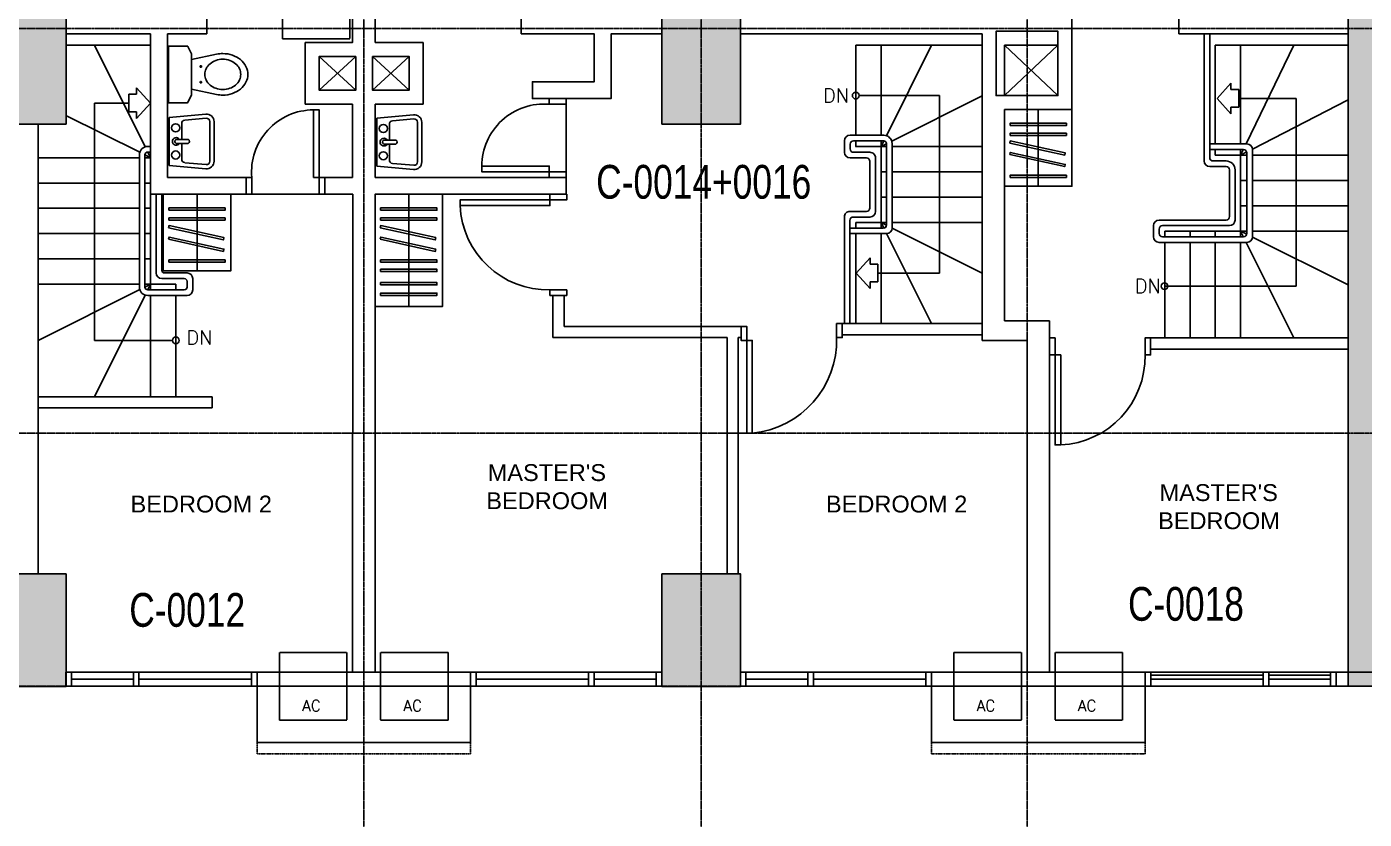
# Model space of a CAD drawing. Header units: inches. Extents: x -189245 to 740841, y -215444 to 469401.
# Drawn here: x 214060 to 225958, y -123913 to -116867 of the extents above; entities that cross this region are included whole.
import ezdxf

# ---------------------------------------------------------------- set-up
doc = ezdxf.new("R2010")
doc.units = ezdxf.units.IN
doc.header["$LTSCALE"] = 10
doc.header["$MEASUREMENT"] = 0
for name, pattern in [('GRID NORMAL$0$GRID BASEMENT$0$GRID GROUND$0$GRID$0$$0$PHANTOM', [2.5, 1.25, -0.25, 0.25, -0.25, 0.25, -0.25]), ('HIDDEN', [0.375, 0.25, -0.125]), ('HIDDEN2', [0.1875, 0.125, -0.0625])]:
    doc.linetypes.add(name, pattern=pattern)
for name, color, linetype in [('A-CMU WALL', 4, 'Continuous'), ('A-DOOR', 1, 'Continuous'), ('A-EQUIPMENT', 2, 'Continuous'), ('A-EQUIPTMENT', 1, 'Continuous'), ('A-FIXTURE', 2, 'Continuous'), ('A-FIXTURES', 2, 'Continuous'), ('A-GRID', 8, 'Continuous'), ('A-HATCH GRAVEL', 8, 'Continuous'), ('A-RAILING', 2, 'Continuous'), ('A-SHEARWALL', 6, 'Continuous'), ('A-STAIR', 1, 'Continuous'), ('A-TEXT', 3, 'Continuous'), ('A-UNIT NUMBER', 2, 'Continuous'), ('A-WINDOW', 2, 'Continuous'), ('CABINET', 1, 'Continuous'), ('COLUMN', 6, 'Continuous'), ('GRID NORMAL-UPPER$0$A-CMU WALL', 4, 'Continuous'), ('GRID NORMAL-UPPER$0$A-WINDOW', 2, 'Continuous'), ('TEXT', 3, 'Continuous'), ('TSG - plaster', 4, 'Continuous'), ('TSG- DIM-WALL SETOUT', 1, 'Continuous'), ('TSG- OPENNING', 1, 'Continuous'), ('TSG- plaster', 4, 'Continuous'), ('TSG- PRE CAST', 4, 'Continuous'), ('TSG-DIM_WINDWS', 1, 'Continuous'), ('TSG-DRYWALL', 2, 'Continuous')]:
    doc.layers.add(name, color=color, linetype=linetype)
doc.styles.add('ARIAL', font='ARIAL.TTF', dxfattribs={"width": 0.75})
doc.styles.add('PRSP_Simplex', font='simplex.shx')

# ---------------------------------------------------------------- blocks, each defined once
blk = doc.blocks.new('grid')
at = {"layer": 'A-GRID', "linetype": 'GRID NORMAL$0$GRID BASEMENT$0$GRID GROUND$0$GRID$0$$0$PHANTOM'}
for p, q in [((-59858.8, -228688.5), (-59858.8, -289256.3)), ((-56858.8, -228688.5), (-56858.8, -289256.3)), ((-53958.8, -228688.5), (-53958.8, -289256.3)), ((-33688.1, -262686.6), (-100703.6, -262686.6)), ((-33688.1, -266286.6), (-100703.6, -266286.6)), ((-33688.1, -268536.6), (-100703.6, -268536.6))]:
    blk.add_line(p, q, dxfattribs=at)
blk = doc.blocks.new('A$C0CD851AE')
at = {"layer": 'A-DOOR', "color": 2}
for points in [[(25, 150), (-25, 150), (-25, 950), (25, 950)], [(-825, 0), (-775, 0), (-775, 150), (-825, 150)], [(25, 150), (75, 150), (75, 0), (25, 0)]]:
    blk.add_lwpolyline(points, close=True, dxfattribs=at)
at = {"layer": 'A-DOOR'}
blk.add_arc((10, 166), 785, 92.5491, 181.1461, dxfattribs=at)
blk = doc.blocks.new('A$C7D1D0043')
at = {"layer": 'COLUMN', "linetype": 'Continuous'}
for points in [[(-20050, -28213), (-19350, -28213), (-19350, -27213), (-20050, -27213)], [(-14050, -28213), (-13350, -28213), (-13350, -27213), (-14050, -27213)], [(-20050, -33213), (-19350, -33213), (-19350, -32213), (-20050, -32213)], [(-14050, -33213), (-13350, -33213), (-13350, -32213), (-14050, -32213)]]:
    blk.add_hatch(color=253, dxfattribs=at).paths.add_polyline_path(points)
for points in [[(-20050, -28213), (-19350, -28213), (-19350, -27213), (-20050, -27213)], [(-14050, -28213), (-13350, -28213), (-13350, -27213), (-14050, -27213)], [(-20050, -33213), (-19350, -33213), (-19350, -32213), (-20050, -32213)], [(-14050, -33213), (-13350, -33213), (-13350, -32213), (-14050, -32213)]]:
    blk.add_lwpolyline(points, close=True, dxfattribs=at)
blk = doc.blocks.new('door600')
at = {"color": 2}
for points in [[(50, 150), (100, 150), (100, 750), (50, 750)], [(50, 150), (0, 150), (0, 0), (50, 0)], [(700, 150), (650, 150), (650, 0), (700, 0)]]:
    blk.add_lwpolyline(points, close=True, dxfattribs=at)
at = {"color": 1}
blk.add_arc((100, 198), 552, 355.0209, 90, dxfattribs=at)
blk = doc.blocks.new('EFLSHR-P')
at = {"layer": 'A-FIXTURES'}
for points in [[(186, -248), (216, -184, 0.142156), (218, -178), (218, 178, 0.142156), (216, 184), (186, 248, 0.256929), (177, 252), (13, 252), (13, -253), (177, -253)], [(218, -133), (441, -179, 0.05118), (495, -185, 0.083091), (582, -170, 0.090724), (653, -131, 0.104124), (702, -69, 0.11609), (718, 0, 0.11609), (702, 69, 0.104124), (653, 131, 0.090724), (582, 170, 0.083091), (495, 185, 0.05118), (441, 179), (218, 133)]]:
    blk.add_lwpolyline(points, format="xyb", dxfattribs=at)
blk.add_lwpolyline([(495, 135, 0.084254), (433, 124, 0.091411), (382, 95, 0.103766), (347, 50, 0.114587), (335, 0, 0.114587), (347, -50, 0.103766), (382, -95, 0.091411), (433, -124, 0.084254), (495, -135, 0.084254), (558, -124, 0.091411), (609, -95, 0.103766), (644, -50, 0.114587), (655, 0, 0.114587), (644, 50, 0.103766), (609, 95, 0.091411), (558, 124, 0.084254)], format="xyb", close=True, dxfattribs=at)
for centre in [(300, 70), (300, -70)]:
    blk.add_circle(centre, 6.77, dxfattribs=at)
blk.add_arc((177, -243), 10, 270, 327.6371, dxfattribs=at)
blk = doc.blocks.new('LAV')
for p, q in [((-214, 0), (-243, -326)), ((214, 0), (-214, 0)), ((214, 0), (243, -326)), ((-18, -112), (-159, -112)), ((-18, -63), (-18, -170)), ((18, -63), (18, -170)), ((159, -112), (18, -112)), ((-189, -139), (-206, -329)), ((189, -139), (206, -329)), ((-176, -362), (176, -362)), ((-176, -400), (176, -400))]:
    blk.add_line(p, q)
for centre in [(-121, -58), (121, -58)]:
    blk.add_circle(centre, 36)
for centre, radius, start, end in [((-159, -142), 30, 90, 174.9088), ((0, -63), 34.1, 301.2757, 238.7243), ((0, -71), 19.7, 25.7914, 154.2086), ((159, -142), 30, 5.0912, 90), ((0, -161), 19.7, 205.7914, 334.2086), ((-176, -332), 68, 174.9088, 270), ((-176, -332), 30, 174.9088, 270), ((176, -332), 68, 270, 5.0912), ((176, -332), 30, 270, 5.0912)]:
    blk.add_arc(centre, radius, start, end)

msp = doc.modelspace()

# ---------------------------------------------------------------- hatches: boundary and pattern name
at = {"layer": 'A-SHEARWALL'}
msp.add_hatch(color=254, dxfattribs=at).paths.add_polyline_path([(226314.01964, -122730.05496), (225814.01964, -122730.05496), (225814.01964, -116730.05496), (226314.01964, -116730.05496)])
at = {"layer": 'TSG- DIM-WALL SETOUT'}
h = msp.add_hatch(color=253, dxfattribs=at)
h.paths.add_polyline_path([(186285.29041, -132626.32537), (187185.29041, -132626.32537), (187185.29041, -133326.32537), (186285.29041, -133326.32537)])
h.paths.add_polyline_path([(197335.29041, -109930.85693), (198135.29041, -109930.85693), (198135.29041, -109230.85693), (197335.29041, -109230.85693)])
h.paths.add_polyline_path([(201710.2904, -122730.85693), (202410.2904, -122730.85693), (202410.2904, -121730.85693), (201710.2904, -121730.85693)])
h.paths.add_polyline_path([(207710.29041, -122730.85693), (208410.29041, -122730.85693), (208410.29041, -121730.85693), (207710.29041, -121730.85693)])
h.paths.add_polyline_path([(213710.29041, -122730.85693), (214410.29041, -122730.85693), (214410.29041, -121730.85693), (213710.29041, -121730.85693)])
h.paths.add_polyline_path([(219710.29041, -122730.85693), (220410.29041, -122730.85693), (220410.29041, -121730.85693), (219710.29041, -121730.85693)])
h.paths.add_polyline_path([(201710.2904, -117730.85693), (202410.2904, -117730.85693), (202410.2904, -116730.85693), (201710.2904, -116730.85693)])
h.paths.add_polyline_path([(204710.29041, -110230.85693), (205410.29041, -110230.85693), (205410.29041, -109230.85693), (204710.29041, -109230.85693)])
h.paths.add_polyline_path([(210710.29041, -110230.85693), (211410.29041, -110230.85693), (211410.29041, -109230.85693), (210710.29041, -109230.85693)])
h.paths.add_polyline_path([(197335.29041, -122730.85693), (198135.29041, -122730.85693), (198135.29041, -122030.85693), (197335.29041, -122030.85693)])
h.paths.add_polyline_path([(186285.29041, -115430.85693), (186285.29041, -116530.85693), (186985.29041, -116530.85693), (186985.29041, -115430.85693)])
h.paths.add_polyline_path([(197335.29041, -129330.85693), (198135.29041, -129330.85693), (198135.29041, -128630.85693), (197335.29041, -128630.85693)])
h.paths.add_polyline_path([(197335.29041, -103330.85693), (198135.29041, -103330.85693), (198135.29041, -102630.85693), (197335.29041, -102630.85693)])
h.paths.add_polyline_path([(192960.29041, -102580.85693), (194060.29, -102580.85683), (194060.29028, -103380.85683), (192960.29041, -103380.85693)])
h.paths.add_polyline_path([(213710.29041, -117730.85693), (214410.29041, -117730.85693), (214410.29041, -116730.85693), (213710.29041, -116730.85693)])
h.paths.add_polyline_path([(216710.64854, -110230.85693), (217410.64854, -110230.85693), (217410.64854, -109230.85693), (216710.64854, -109230.85693)])
h.paths.add_polyline_path([(219710.29041, -117730.85693), (220410.29041, -117730.85693), (220410.29041, -116730.85693), (219710.29041, -116730.85693)])
h.paths.add_polyline_path([(207710.29041, -117730.85693), (208410.29041, -117730.85693), (208410.29041, -116730.85693), (207710.29041, -116730.85693)])
h.paths.add_polyline_path([(186285.29041, -95230.85693), (187085.29041, -95230.85693), (187085.29041, -94530.85693), (186285.29041, -94530.85693)])
h.paths.add_polyline_path([(186285.29041, -99330.85985), (187185.29041, -99330.85985), (187185.29041, -98630.85985), (186285.29041, -98630.85985)])
h.paths.add_polyline_path([(186285.29041, -107330.85693), (187285.29041, -107330.85693), (187285.29041, -106630.85693), (186285.29041, -106630.85693)])
h.paths.add_polyline_path([(186285.29041, -124630.85693), (187285.29041, -124630.85693), (187285.29041, -125330.85693), (186285.29041, -125330.85693)])
h.paths.add_polyline_path([(192960.29041, -128580.85704), (194060.29, -128580.85693), (194060.29028, -129380.85693), (192960.29041, -129380.85704)])
h.paths.add_polyline_path([(186285.29041, -136730.85693), (187085.29041, -136730.85693), (187085.29041, -137430.85693), (186285.29041, -137430.85693)])
edge = h.paths.add_edge_path()
edge.add_line((233760.29041, -115230.85693), (233760.29041, -113730.85693))
edge = h.paths.add_edge_path()
edge.add_line((233760.29041, -121230.85693), (233760.29041, -122730.85693))
h.paths.add_polyline_path([(233160.29041, -115230.85693), (233760.29041, -115230.85693), (233760.29041, -113730.85693), (233160.29041, -113730.85693)])
h.paths.add_polyline_path([(233160.29041, -116730.85693), (233760.29041, -116730.85693), (233760.29041, -118230.85693), (233160.29041, -118230.85693)])
h.paths.add_polyline_path([(233160.29041, -109230.85693), (233760.29041, -109230.85693), (233760.29041, -110730.85693), (233160.29041, -110730.85693)])
edge = h.paths.add_edge_path()
edge.add_line((233160.29041, -121230.85693), (233160.29041, -122730.85693))
h.paths.add_polyline_path([(233160.29041, -121230.85693), (233760.29041, -121230.85693), (233760.29041, -122730.85693), (233160.29041, -122730.85693)])

# ---------------------------------------------------------------- linework, layer by layer
at = {"layer": 'A-CMU WALL'}
for p, q in [((222758.00676, -119480.85693), (223158.00676, -119480.85693)), ((223158.00676, -122530.85693), (223158.00676, -119480.85693)), ((223158.00676, -119783.84181), (223158.00676, -119783.84181)), ((223158.00676, -122530.85693), (223158.00676, -119783.84181)), ((216058.10625, -122730.85691), (217158.10625, -122730.85691)), ((216058.10625, -122730.85691), (217158.10625, -122730.85691)), ((218058.10625, -122730.85691), (216958.10625, -122730.85691)), ((218058.10625, -122730.85691), (216958.10625, -122730.85691)), ((222058.10625, -122730.85691), (223158.10625, -122730.85691)), ((222108.10625, -122730.85689), (224008.10625, -122730.85689)), ((224058.10625, -122730.85691), (222958.10625, -122730.85691)), ((224058.10625, -122730.85691), (222958.10625, -122730.85691)), ((226158.10625, -122730.85691), (225708.10625, -122730.85691))]:
    msp.add_line(p, q, dxfattribs=at)
at = {"layer": 'A-DOOR'}
for p, q in [((218858.10625, -117555.85693), (218858.10625, -118155.85693)), ((216061.36426, -118355.85694), (216661.36426, -118355.85694))]:
    msp.add_line(p, q, dxfattribs=at)
at = {"layer": 'A-DOOR', "color": 2}
for points in [[(218708.10625, -117505.85693), (218708.10625, -117555.85693), (218858.10625, -117555.85693), (218858.10625, -117505.85693)], [(218708.10625, -118155.85693), (218708.10625, -118105.85693), (218108.10625, -118105.85693), (218108.10625, -118155.85693)], [(218708.10625, -118155.85693), (218708.10625, -118205.85693), (218858.10625, -118205.85693), (218858.10625, -118155.85693)], [(218714.15194, -118405.85693), (218714.15194, -118355.85693), (218864.15194, -118355.85693), (218864.15194, -118405.85693)], [(218714.15194, -118405.85693), (218714.15194, -118455.85693), (217914.15194, -118455.85693), (217914.15194, -118405.85693)], [(218864.15194, -119255.85693), (218864.15194, -119205.85693), (218714.15194, -119205.85693), (218714.15194, -119255.85693)], [(220464.15194, -119655.85693), (220414.15194, -119655.85693), (220414.15194, -119530.85693), (220464.15194, -119530.85693)], [(221314.15194, -119505.85693), (221264.15194, -119505.85693), (221264.15194, -119630.85693), (221314.15194, -119630.85693)], [(220464.15194, -119655.85693), (220514.15194, -119655.85693), (220514.15194, -120480.85693), (220464.15194, -120480.85693)]]:
    msp.add_lwpolyline(points, close=True, dxfattribs=at)
at = {"layer": 'A-DOOR'}
for centre, radius, start, end in [((218660.18958, -118105.85693), 552.08333, 85.020894162, 180), ((218698.44919, -118420.93987), 785.07412, 182.549135731, 271.146084799), ((220433.18158, -119653.53014), 831.27963, 275.589728622, 1.562940229)]:
    msp.add_arc(centre, radius, start, end, dxfattribs=at)
at = {"layer": 'A-EQUIPMENT', "ltscale": 100}
for points in [[(218008.10625, -122730.85691), (218008.10625, -123230.85691), (216108.10625, -123230.85691), (216108.10625, -122730.85691)], [(224008.10625, -122730.85691), (224008.10625, -123230.85691), (222108.10625, -123230.85691), (222108.10625, -122730.85691)]]:
    msp.add_lwpolyline(points, dxfattribs=at)
at = {"layer": 'A-EQUIPTMENT', "color": 1, "linetype": 'HIDDEN2'}
for points in [[(216908.10625, -123030.85691), (216308.10625, -123030.85691), (216308.10625, -122430.85691), (216908.10625, -122430.85691)], [(217208.10625, -123030.85691), (217808.10625, -123030.85691), (217808.10625, -122430.85691), (217208.10625, -122430.85691)], [(222908.10625, -123030.85691), (222308.10625, -123030.85691), (222308.10625, -122430.85691), (222908.10625, -122430.85691)], [(223208.10625, -123030.85691), (223808.10625, -123030.85691), (223808.10625, -122430.85691), (223208.10625, -122430.85691)]]:
    msp.add_lwpolyline(points, close=True, dxfattribs=at)
at = {"layer": 'A-EQUIPTMENT', "linetype": 'HIDDEN'}
for points in [[(218008.10625, -123230.85691), (218008.10625, -123330.85691), (216108.10625, -123330.85691), (216108.10625, -123230.85691)], [(224008.10625, -123230.85691), (224008.10625, -123330.85691), (222108.10625, -123330.85691), (222108.10625, -123230.85691)]]:
    msp.add_lwpolyline(points, dxfattribs=at)
at = {"layer": 'A-FIXTURE', "linetype": 'HIDDEN2'}
msp.add_lwpolyline([(216934.9944, -116374.93244), (216934.9944, -116974.93244), (216334.9944, -116974.93244), (216334.9944, -116374.93244)], close=True, dxfattribs=at)
at = {"layer": 'A-HATCH GRAVEL', "color": 1}
for p, q in [((221314.15194, -119505.85693), (221314.15194, -119630.85693)), ((224208.00676, -119633.84181), (225814.01964, -119633.84181))]:
    msp.add_line(p, q, dxfattribs=at)
at = {"layer": 'A-RAILING'}
for p, q in [((224532.9996, -116930.85693), (224532.9996, -118059.95385)), ((224582.9996, -116930.85693), (224582.9996, -118029.95385)), ((224582.9996, -117908.85693), (224914.01964, -117908.85693)), ((224582.9996, -117958.85693), (224884.01964, -117958.85693)), ((224914.01964, -118703.84181), (224914.01964, -117988.85693)), ((224964.01964, -118733.84181), (224964.01964, -117958.85693)), ((224162.9996, -118733.84181), (224884.01964, -118733.84181))]:
    msp.add_line(p, q, dxfattribs=at)
at = {"layer": 'A-RAILING', "color": 2}
for p, q in [((221334.21829, -117880.85693), (221334.21829, -117983.081)), ((221683.10625, -117830.85693), (221384.21829, -117830.85693)), ((221384.21829, -117910.88196), (221384.21829, -117953.05597)), ((221414.23167, -117880.88196), (221684.6863, -117880.90691)), ((221708.10625, -118625.85693), (221708.10625, -117905.85693)), ((221758.10625, -118655.85693), (221758.10625, -117905.85693)), ((215061.36426, -118005.85694), (215061.36426, -119180.85694)), ((215111.36426, -118005.85694), (215111.36426, -119180.85694)), ((215136.36426, -117930.85694), (215161.36426, -117930.85694)), ((215136.36426, -117980.85694), (215161.36426, -117980.85694)), ((221414.23167, -117983.05597), (221560.30802, -117982.99082)), ((221610.33033, -118508.081), (221610.33033, -118032.99081)), ((224729.11164, -118109.95385), (224582.9996, -118109.95385)), ((224729.11164, -118059.95385), (224612.9996, -118059.95385)), ((224759.11164, -118554.95385), (224759.11164, -118139.95385)), ((224809.11164, -118554.95385), (224809.11164, -118139.95385)), ((224809.11164, -118584.95385), (224809.11164, -118169.95385)), ((215211.36426, -118355.85694), (215211.36426, -119055.85694)), ((215261.36426, -118355.85694), (215261.36426, -119030.85694)), ((221383.10625, -119505.85693), (221383.10625, -118588.081)), ((221560.33033, -118558.081), (221413.10625, -118558.081)), ((224082.9996, -118626.76089), (224082.9996, -118733.84181)), ((224132.99936, -118584.95385), (224729.11164, -118584.95385)), ((221678.10625, -118655.85693), (221383.10625, -118655.85693)), ((221708.10625, -118705.85693), (221383.10625, -118705.85693)), ((224132.9996, -118664.95385), (224132.9996, -118703.84181)), ((224759.11164, -118634.95385), (224162.99935, -118634.95385)), ((224132.9996, -118783.84181, 0), (224914.01964, -118783.84181)), ((215286.36426, -119055.85694), (215486.36426, -119055.85694)), ((215136.36426, -119205.85694), (215461.36426, -119205.85694)), ((215261.36426, -119105.85694), (215461.36426, -119105.85694)), ((215486.36426, -119180.85694), (215486.36426, -119130.85694)), ((215536.36426, -119205.85694), (215536.36426, -119105.85694)), ((215136.36426, -119255.85694), (215486.36426, -119255.85694))]:
    msp.add_line(p, q, dxfattribs=at)
msp.add_lwpolyline([(221333.10625, -119505.85693), (221333.10625, -118558.081, -0.4142135624), (221383.10625, -118508.081), (221530.33033, -118508.081, 0.4142135624), (221560.33033, -118478.081), (221560.33033, -118063.081, 0.4142135624), (221530.33033, -118033.081), (221384.21829, -118033.081)], format="xyb", dxfattribs=at)
for centre, radius, start, end in [((221384.21829, -117880.85693), 50, 90, 180), ((221414.21829, -117910.88196, 0), 30, 89.974444442, 180), ((221683.10625, -117905.85693), 75, 0, 90), ((221683.10625, -117905.85693), 25, 0, 86.376374189), ((215136.36426, -118005.85694), 75, 90, 180), ((215136.36426, -118005.85694), 25, 90, 180), ((221384.21829, -117983.081), 50, 180, 270), ((221414.21829, -117953.05597, 0), 30, 180, 270.025555558), ((221560.33033, -118032.99081), 50, 0, 90.025555558), ((224729.11164, -118139.95385), 80, 0, 90), ((224729.11164, -118139.95385), 30, 0, 90), ((221413.10625, -118588.081, 0), 30, 90, 180), ((221560.33033, -118508.081), 50, 270, 0), ((221678.10625, -118625.85693, 0), 30, 270, 0), ((224132.9996, -118634.95385, 0), 50, 90, 180), ((224729.11164, -118554.95385), 30, 270, 0), ((224759.11164, -118584.95385), 50, 270, 0), ((221683.10625, -118630.85693), 25, 270, 0), ((221708.10625, -118655.85693, 0), 50, 270, 0), ((224132.9996, -118733.84181, 0), 50, 180, 270), ((224162.9996, -118664.95385), 30, 90, 180), ((224162.9996, -118703.84181), 30, 180, 270), ((215261.36426, -119055.85694), 50, 180, 270), ((215286.36426, -119030.85694), 25, 180, 270), ((215486.36426, -119105.85694), 50, 0, 90), ((215136.36426, -119180.85694), 75, 180, 270), ((215136.36426, -119180.85694), 25, 180, 270), ((215461.36426, -119130.85694), 25, 0, 90), ((215461.36426, -119180.85694), 25, 270, 0), ((215486.36426, -119205.85694), 50, 270, 0)]:
    msp.add_arc(centre, radius, start, end, dxfattribs=at)
at = {"layer": 'A-RAILING'}
for centre, radius, start, end in [((224914.01964, -117958.85693), 50, 0, 90), ((224612.9996, -118029.95385, 0), 30, 180, 270), ((224884.01964, -117988.85693, 0), 30, 0, 90), ((224582.9996, -118059.95385, 0), 50, 180, 270), ((224884.01964, -118703.84181, 0), 30, 270, 0), ((224914.01964, -118733.84181), 50, 270, 0)]:
    msp.add_arc(centre, radius, start, end, dxfattribs=at)
at = {"layer": 'A-SHEARWALL'}
msp.add_lwpolyline([(226314.01964, -122730.05496), (225814.01964, -122730.05496), (225814.01964, -116730.05496), (226314.01964, -116730.05496)], close=True, dxfattribs=at)
at = {"layer": 'A-STAIR'}
for p, q in [((215161.36426, -117030.85693), (214410.29041, -117030.85693)), ((215113.20492, -117934.5222), (214661.44751, -117030.85693)), ((221434.21829, -117030.85693), (222558.10625, -117030.85693)), ((221434.21829, -117030.85693), (221434.21829, -117830.85693)), ((221659.21829, -117030.85693), (221659.21829, -117830.85693)), ((221659.21829, -117030.85693), (222558.10625, -117030.85693)), ((221659.21829, -117830.85693), (221659.21829, -117030.85693)), ((221707.59865, -117834.96883), (222108.66227, -117030.85693)), ((224632.9996, -117908.85693), (224632.9996, -117030.85693)), ((224632.9996, -117030.85693), (225807.9996, -117030.85693)), ((224857.9996, -117908.85693), (224857.9996, -117030.85693)), ((224857.9996, -117908.85693), (224857.9996, -117030.85693)), ((224906.56152, -117908.85693), (225332.9996, -117030.85693)), ((214661.72655, -119654.93398), (214661.72655, -117546.4614)), ((214661.72655, -117546.4614), (214961.2942, -117546.4614)), ((222179.07118, -117478.95132), (221464.21787, -117478.70953)), ((221754.82856, -117883.92727), (222558.10625, -117480.30091)), ((222179.07118, -119056.41295), (222179.07118, -117478.95132)), ((225352.5894, -117503.42103), (224841.38321, -117503.42103)), ((224964.01964, -117954.27023), (225807.9996, -117519.84937)), ((225352.5894, -119172.64108), (225352.5894, -117503.42103)), ((215065.03401, -117982.68378), (214408.03577, -117654.12996)), ((221434.21829, -117880.89088), (221434.21829, -117931.96897)), ((221659.21829, -117931.96897), (221684.6863, -117880.90691)), ((221659.21829, -117880.99124), (221659.21829, -118655.85693)), ((221659.21829, -117931.96897), (221659.21829, -117880.99124)), ((221659.21829, -117931.96897), (221708.10625, -117907.40402)), ((214161.53077, -118030.85693), (215061.36426, -118030.85693)), ((215061.36426, -118030.85693), (214161.53077, -118030.85693)), ((215161.36426, -118030.85693), (215111.36426, -118005.85277)), ((215111.36426, -118030.85693), (215161.36426, -118030.85693)), ((215161.36426, -118030.85693), (215136.36843, -117980.85694)), ((215161.36426, -119205.85694), (215161.36426, -117980.85694)), ((221433.10625, -117931.96897), (221708.10625, -117931.96897)), ((221708.10625, -117931.96897), (221659.21829, -117931.96897)), ((222558.10625, -117931.96897), (221758.10625, -117931.96897)), ((221758.10625, -117931.96897), (222558.10625, -117931.96897)), ((224632.9996, -118008.84181), (224632.9996, -117958.85693)), ((224857.9996, -118008.84181), (224632.9996, -118008.84181)), ((224857.9996, -118008.84181), (224857.9996, -117958.85693)), ((224857.9996, -118683.84181), (224857.9996, -117958.85693)), ((224857.9996, -118008.84181), (224880.85832, -117961.77765)), ((224857.9996, -118008.84181), (224914.01964, -117980.00668)), ((224914.01964, -118008.84181), (224857.9996, -118008.84181)), ((224914.01964, -118008.84181), (224857.9996, -118008.84181)), ((225807.9996, -118008.84181), (224964.01964, -118008.84181)), ((225807.9996, -118008.84181), (224964.01964, -118008.84181)), ((215061.36426, -118255.85693), (214161.52064, -118255.85693)), ((215161.36426, -118255.85693), (215111.36426, -118255.85693)), ((221659.21829, -118156.96897), (221708.10625, -118156.96897)), ((221758.10625, -118156.96897), (222564.01965, -118156.96897)), ((224914.01964, -118233.84181), (224857.9996, -118233.84181)), ((225807.9996, -118233.84181), (224964.01964, -118233.84181)), ((215161.36426, -118355.85694), (215161.36426, -119205.85694)), ((221659.21829, -118381.96897), (221708.10625, -118381.96897)), ((221758.10625, -118381.96897), (222564.01965, -118381.96897)), ((215061.36426, -118480.85693), (214161.51051, -118480.85693)), ((215161.36426, -118480.85693), (215111.36426, -118480.85693)), ((224914.01964, -118458.84181), (224857.9996, -118458.84181)), ((225807.9996, -118458.84181), (224964.01964, -118458.84181)), ((221434.21829, -118606.96897), (221434.21829, -118655.85693)), ((221708.10625, -118606.96897), (221434.21829, -118606.96897)), ((221659.21829, -118606.96897), (221708.10625, -118606.96897)), ((221659.21829, -118606.96897), (221683.66227, -118655.85693)), ((221659.21829, -118655.85693), (221659.21829, -118606.96897)), ((221659.21829, -118606.96897), (221708.10013, -118631.40989)), ((222564.01965, -118606.96897), (221758.10625, -118606.96897)), ((221758.10625, -118606.96897), (222558.10625, -118606.96897)), ((215061.36426, -118705.85693), (214161.50039, -118705.85693)), ((215161.36426, -118705.85693), (215111.36426, -118705.85693)), ((221434.21829, -118705.85693), (221434.21829, -119505.85693)), ((221659.21829, -118705.85693), (221659.21829, -119505.85693)), ((221659.21829, -119505.85693), (221659.21829, -118705.85693)), ((221708.66227, -118705.85693), (222108.66227, -119505.85693)), ((221758.10625, -118656.41295), (222558.10625, -119056.41295)), ((224914.01964, -118683.84181), (224182.9996, -118683.84181)), ((224182.9996, -118683.84181), (224182.9996, -118733.84181)), ((224407.9996, -118683.84181), (224407.9996, -118733.84181)), ((224632.9996, -118683.84181), (224632.9996, -118733.84181)), ((224857.9996, -118683.84181), (224914.01964, -118683.84181)), ((224857.9996, -118733.84181), (224857.9996, -118683.84181)), ((224857.9996, -118683.84181), (224881.43425, -118730.71111)), ((224857.9996, -118683.84181), (224907.47212, -118708.57807)), ((224963.93159, -118736.80781), (225807.9996, -119158.84181)), ((224964.01964, -118683.84181), (225807.9996, -118683.84181)), ((225807.9996, -118683.84181), (224964.01964, -118683.84181)), ((224182.9996, -118783.84181), (224182.9996, -119633.84181)), ((224407.9996, -118783.84181), (224407.9996, -119633.84181)), ((224632.9996, -118783.84181), (224632.9996, -119633.84181)), ((224857.9996, -119633.84181), (224857.9996, -118783.84181)), ((224907.9996, -118783.84181), (225332.9996, -119633.84181)), ((215061.36426, -118930.85693), (214161.49026, -118930.85693)), ((215161.36426, -118930.85693), (215111.36426, -118930.85693)), ((221630.83403, -119056.41295), (222179.07118, -119056.41295)), ((215061.36426, -119155.85693), (214161.43514, -119155.85693)), ((215065.03272, -119204.02612), (214161.43514, -119655.85693)), ((215061.36426, -119155.85693), (214161.48014, -119155.85693)), ((215061.36426, -119155.85693), (214161.48014, -119155.85693)), ((215386.36426, -119155.85693), (215111.36426, -119155.85693)), ((215161.36426, -119155.85693), (215111.36426, -119155.85693)), ((215161.36426, -119155.85693), (215111.36426, -119155.85693)), ((215161.36426, -119155.85693), (215111.36426, -119180.8587)), ((215161.36426, -119155.85693), (215136.36603, -119205.85694)), ((215161.36426, -119205.85694), (215161.36426, -119155.85693)), ((215386.36426, -119205.85694), (215386.36426, -119155.85693)), ((224181.65396, -119172.64108), (225352.5894, -119172.64108)), ((215113.20095, -119252.19039), (214661.3997, -120155.85693)), ((215161.36426, -120155.85693), (215161.36426, -119255.85694)), ((215161.36426, -119255.85694), (215161.36426, -120155.85693)), ((215161.36426, -120155.85693), (215161.36426, -119255.85694)), ((215386.36426, -120155.85693), (215386.36426, -119255.85694)), ((215356.36426, -119654.93398), (214661.72655, -119654.93398)), ((214161.43514, -120155.85693), (215386.36426, -120155.85693))]:
    msp.add_line(p, q, dxfattribs=at)
at = {"layer": 'A-STAIR', "color": 2}
for p, q in [((215037.05953, -117408.26653), (215161.36426, -117544.76653)), ((215037.05953, -117466.76653), (215037.05953, -117408.26653)), ((224772.56308, -117366.92103), (224648.25835, -117503.42103)), ((224772.56308, -117425.42103), (224772.56308, -117366.92103)), ((224841.38321, -117425.42103), (224772.56308, -117425.42103)), ((224841.38321, -117581.42103), (224841.38321, -117425.42103)), ((214968.2394, -117622.76653), (214968.2394, -117466.76653)), ((214968.2394, -117466.76653), (215037.05953, -117466.76653)), ((215161.36426, -117544.76653), (215037.05953, -117681.26653)), ((224648.25835, -117503.42103), (224772.56308, -117639.92103)), ((215037.05953, -117622.76653), (214968.2394, -117622.76653)), ((215037.05953, -117681.26653), (215037.05953, -117622.76653)), ((224772.56308, -117639.92103), (224772.56308, -117581.42103)), ((224772.56308, -117581.42103), (224841.38321, -117581.42103)), ((221562.01391, -118919.91295), (221437.70917, -119056.41295)), ((221562.01391, -118978.41295), (221562.01391, -118919.91295)), ((221630.83403, -118978.41295), (221562.01391, -118978.41295)), ((221630.83403, -119134.41295), (221630.83403, -118978.41295)), ((221437.70917, -119056.41295), (221562.01391, -119192.91295)), ((221562.01391, -119192.91295), (221562.01391, -119134.41295)), ((221562.01391, -119134.41295), (221630.83403, -119134.41295))]:
    msp.add_line(p, q, dxfattribs=at)
for centre in [(221434.21829, -117478.55183), (224181.65396, -119172.64108), (215386.36426, -119654.93398)]:
    msp.add_circle(centre, 30, dxfattribs=at)
at = {"layer": 'A-WINDOW', "color": 1, "ltscale": 100}
for p, q in [((216058.25082, -122605.56633), (214458.10625, -122605.56633)), ((219058.10625, -122605.85691), (218057.96168, -122605.85691)), ((219108.10625, -122605.85691), (219658.10625, -122605.85691)), ((220458.10625, -122605.85691), (222058.21465, -122605.56633)), ((224058.10625, -122605.56754), (225058.10625, -122605.56754)), ((225107.96168, -122605.85629), (225658.10625, -122605.85629)), ((214458.10625, -122730.85691), (216083.25082, -122730.85691)), ((218057.96168, -122730.85691), (219058.10625, -122730.85691)), ((221008.10625, -122730.85691), (220458.10625, -122730.85691)), ((224058.10625, -122730.85691), (225058.10546, -122730.56755)), ((225108.10546, -122730.85691), (225658.10625, -122730.85691))]:
    msp.add_line(p, q, dxfattribs=at)
at = {"layer": 'A-WINDOW'}
for p, q in [((215008.25082, -122668.35691), (214458.25082, -122668.35691)), ((216058.25082, -122668.35691), (215058.25082, -122668.35691)), ((218058.10625, -122668.35751), (219058.10625, -122668.35691)), ((219108.10625, -122668.06631), (219658.10625, -122668.35691)), ((221008.10625, -122668.35691), (220458.14242, -122668.35691)), ((222058.25082, -122668.35691), (221058.10625, -122668.35691)), ((225058.25003, -122668.35691), (224058.25003, -122668.35691)), ((225108.28699, -122668.06631), (225658.28699, -122668.06631)), ((214408.10625, -122730.85691), (214458.10625, -122730.85691)), ((215008.10625, -122730.85691), (215058.10625, -122730.85691)), ((216108.10625, -122730.85691), (216058.10625, -122730.85691)), ((218008.10625, -122730.85691), (218058.10625, -122730.85691)), ((218008.10625, -122730.85691), (218058.10625, -122730.85691)), ((219108.10625, -122730.85691), (219058.10625, -122730.85691)), ((219108.10625, -122730.85691), (219058.10625, -122730.85691)), ((219708.10625, -122730.85691), (219658.10625, -122730.85691)), ((219708.10625, -122730.85691), (219658.10625, -122730.85691)), ((220408.10625, -122730.85691), (220458.10625, -122730.85691)), ((220408.10625, -122730.85691), (220458.10625, -122730.85691)), ((221008.10625, -122730.85691), (221058.10625, -122730.85691)), ((221008.10625, -122730.85691), (221058.10625, -122730.85691)), ((222108.10625, -122730.85691), (222058.10625, -122730.85691)), ((222108.10625, -122730.85691), (222058.10625, -122730.85691)), ((224008.10625, -122730.85691), (224058.10625, -122730.85691)), ((225108.10625, -122730.85691), (225058.10625, -122730.85691)), ((225708.10625, -122730.85691), (225658.10625, -122730.85691))]:
    msp.add_line(p, q, dxfattribs=at)
at = {"layer": 'A-WINDOW', "color": 1}
for p, q in [((214458.10625, -122730.85691), (216058.10625, -122730.85691)), ((219658.10625, -122730.85691), (218058.10625, -122730.85691)), ((219658.10625, -122730.85691), (218058.10625, -122730.85691)), ((220458.10625, -122730.85691), (222058.10625, -122730.85691)), ((220458.10625, -122730.85691), (222058.10625, -122730.85691)), ((225658.10625, -122730.85691), (224058.10625, -122730.85691))]:
    msp.add_line(p, q, dxfattribs=at)
at = {"layer": 'A-WINDOW'}
for points in [[(214458.10625, -122605.85691), (214408.10625, -122605.85691), (214408.10625, -122730.85691), (214458.10625, -122730.85691)], [(215058.10625, -122605.56633), (215008.10625, -122605.56633), (215008.10625, -122730.85691), (215058.10625, -122730.85691)], [(216108.10858, -122605.56633), (216058.10858, -122605.56633), (216058.10858, -122730.85691), (216108.10625, -122730.85691)], [(218058.10625, -122605.85751), (218008.10625, -122605.85691), (218008.10625, -122730.85751), (218058.10625, -122730.85751)], [(219108.10625, -122605.85691), (219058.10625, -122605.85691), (219058.10625, -122730.85691), (219108.10625, -122730.85691)], [(219708.10625, -122605.85691), (219658.10625, -122605.85691), (219658.10625, -122730.85691), (219708.10625, -122730.85691)], [(220458.10625, -122605.85691), (220408.10625, -122605.85691), (220408.10625, -122730.85691), (220458.10625, -122730.85691)], [(221058.10625, -122605.85691), (221008.10625, -122605.85691), (221008.10625, -122730.85691), (221058.10625, -122730.85691)], [(222108.10625, -122605.56633), (222058.10625, -122605.56633), (222058.10625, -122730.85691), (222108.10625, -122730.85691)], [(224058.10625, -122605.56754), (224008.10625, -122605.56693), (224008.10625, -122730.85691), (224058.10625, -122730.85691)], [(225108.10546, -122605.85691), (225058.10546, -122605.85691), (225058.10546, -122730.85691), (225108.10546, -122730.85691)], [(225708.10625, -122605.85629), (225658.10625, -122605.85629), (225658.10625, -122730.85629), (225708.10625, -122730.85629)]]:
    msp.add_lwpolyline(points, close=True, dxfattribs=at)
at = {"layer": 'CABINET', "color": 2, "linetype": 'HIDDEN', "ltscale": 500}
for p, q in [((223058.10625, -118284.70081), (223058.10625, -117607.09807)), ((215574.69133, -119037.67809), (215574.69133, -118360.07534)), ((217457.9996, -119355.20001), (217457.9996, -118360.07534))]:
    msp.add_line(p, q, dxfattribs=at)
at = {"layer": 'CABINET', "color": 2}
for points in [[(222808.10625, -117744.62745), (222808.10625, -117724.62745), (223308.10625, -117724.62745), (223308.10625, -117744.62745)], [(222805.04152, -117900.39377), (222809.35453, -117880.86436), (223297.58984, -117988.68963), (223293.27682, -118008.21904)], [(222808.10625, -117833.07468), (222808.10625, -117813.07468), (223308.10625, -117813.07468), (223308.10625, -117833.07468)], [(222805.04152, -118002.66089), (222809.35453, -117983.13148), (223297.58984, -118090.95675), (223293.27682, -118110.48616)], [(222808.10625, -118206.80143), (222808.10625, -118186.80143), (223308.10625, -118186.80143), (223308.10625, -118206.80143)], [(215324.69133, -118497.60472), (215324.69133, -118477.60472), (215824.69133, -118477.60472), (215824.69133, -118497.60472)], [(217207.9996, -118497.60472), (217207.9996, -118477.60472), (217707.9996, -118477.60472), (217707.9996, -118497.60472)], [(215324.69133, -118586.05195), (215324.69133, -118566.05195), (215824.69133, -118566.05195), (215824.69133, -118586.05195)], [(217207.9996, -118586.05195), (217207.9996, -118566.05195), (217707.9996, -118566.05195), (217707.9996, -118586.05195)], [(215321.6266, -118653.37104), (215325.93961, -118633.84163), (215814.17492, -118741.6669), (215809.86191, -118761.19632)], [(215321.6266, -118755.63817), (215325.93961, -118736.10875), (215814.17492, -118843.93403), (215809.86191, -118863.46344)], [(217204.93487, -118653.37104), (217209.24788, -118633.84163), (217697.48319, -118741.6669), (217693.17018, -118761.19632)], [(217204.93487, -118755.63817), (217209.24788, -118736.10875), (217697.48319, -118843.93403), (217693.17018, -118863.46344)], [(215324.69133, -118959.77871), (215324.69133, -118939.77871), (215824.69133, -118939.77871), (215824.69133, -118959.77871)], [(217207.9996, -118959.77871), (217207.9996, -118939.77871), (217707.9996, -118939.77871), (217707.9996, -118959.77871)], [(217207.9996, -119042.65765), (217207.9996, -119022.65765), (217707.9996, -119022.65765), (217707.9996, -119042.65765)], [(217207.9996, -119161.79445), (217207.9996, -119141.79445), (217707.9996, -119141.79445), (217707.9996, -119161.79445)], [(217207.9996, -119255.03325), (217207.9996, -119235.03325), (217707.9996, -119235.03325), (217707.9996, -119255.03325)]]:
    msp.add_lwpolyline(points, close=True, dxfattribs=at)
at = {"layer": 'GRID NORMAL-UPPER$0$A-CMU WALL'}
for p, q in [((224058.10625, -122730.85693), (222958.10625, -122730.85693)), ((222958.10625, -122730.85693), (223158.10625, -122730.85693))]:
    msp.add_line(p, q, dxfattribs=at)
at = {"layer": 'GRID NORMAL-UPPER$0$A-WINDOW'}
for p, q in [((225058.10625, -122630.85693), (224058.10625, -122630.85693)), ((225658.10625, -122630.85693), (225108.10625, -122630.85693)), ((224008.10625, -122730.85693), (224058.10625, -122730.85693)), ((225108.10625, -122730.85693), (225058.10625, -122730.85693))]:
    msp.add_line(p, q, dxfattribs=at)
at = {"layer": 'GRID NORMAL-UPPER$0$A-WINDOW', "color": 1}
msp.add_line((225708.10625, -122730.85693), (224058.10625, -122730.85693), dxfattribs=at)
at = {"layer": 'TSG - plaster', "color": 4}
for p, q in [((215660.63456, -115230.85693), (215660.63456, -116930.85693)), ((217157.9996, -115230.85659), (217157.9996, -117005.85659)), ((223358.10625, -116730.85693), (223358.10625, -117602.87966)), ((224308.10625, -116730.85693), (224308.10625, -116930.85693)), ((214410.29041, -116930.85694), (215161.36426, -116930.85694)), ((215161.36426, -118355.85694), (215161.36426, -116930.85694)), ((215660.63456, -116930.85693), (215310.63456, -116930.85693)), ((215311.36426, -118205.85694), (215311.36426, -116930.85694)), ((220408.10625, -116930.85693), (222558.10625, -116930.85693)), ((221458.10625, -116930.85693), (222558.10625, -116930.85693)), ((222558.10625, -119655.85693), (222558.10625, -116930.85693)), ((225814.01964, -116930.85693), (224308.10625, -116930.85693)), ((216536.36428, -117005.85694), (216536.36428, -117555.85694)), ((217157.9996, -117005.85659), (217586.25763, -117005.85659)), ((217586.25763, -117005.85659), (217586.25763, -117555.85659)), ((216536.36428, -117555.85694), (216957.9996, -117555.85694)), ((216957.9996, -117555.85694), (216957.9996, -118205.85694)), ((217586.25763, -117555.85659), (217157.9996, -117555.85659)), ((217157.9996, -117555.85659), (217157.9996, -118205.85693)), ((222758.10625, -117602.87966), (223358.10625, -117602.87966)), ((222758.10625, -119480.85693), (222758.10625, -117602.87966)), ((214161.36426, -121730.85693), (214161.36426, -117730.85693)), ((216011.36426, -118205.85694), (215311.36426, -118205.85694)), ((216011.36426, -118205.85694), (216011.36426, -118355.85694)), ((216957.9996, -118205.85694), (216711.36426, -118205.85694)), ((216711.36426, -118205.85694), (216711.36426, -118355.85694)), ((217157.9996, -118205.85693), (218858.10625, -118205.85693)), ((216011.36426, -118355.85694), (215161.36426, -118355.85694)), ((216961.36426, -118355.85694), (216711.36426, -118355.85694)), ((222758.10625, -119480.85693), (223158.10625, -119480.85693)), ((222958.10625, -119655.85693), (222558.10625, -119655.85693)), ((222958.10625, -122605.56605), (222958.10625, -119655.85693)), ((223158.10625, -119783.84181), (223158.10625, -119783.84181)), ((223158.10627, -122605.56601), (223158.10625, -119783.84181))]:
    msp.add_line(p, q, dxfattribs=at)
for points in [[(215660.63456, -115230.85694), (216957.9996, -115230.85693), (216957.9996, -117005.85694), (216536.36428, -117005.85694)], [(218458.36426, -116930.85693), (218458.36426, -115230.85694), (217157.9996, -115230.85659)], [(215047.45604, -116930.85693), (215160.63456, -116930.85693)], [(218458.36426, -116930.85693), (219108.10625, -116930.85693), (219108.10625, -117355.85693), (218558.10625, -117355.85693), (218558.10625, -117505.85693), (219258.10625, -117505.85693), (219258.10625, -116930.85693), (219708.10625, -116930.85693), (219708.10625, -116930.85693)], [(223233.10625, -117477.87153), (222683.10625, -117477.87479), (222683.10625, -116905.85693), (222983.10625, -116905.85693), (223233.10625, -116905.85693), (223233.10625, -117477.87153)], [(216986.36428, -117130.85694), (216986.36428, -117430.85694), (216661.36428, -117430.85694), (216661.36428, -117130.85694), (216986.36428, -117130.85694)], [(217136.36428, -117130.85693), (217136.36428, -117430.85693), (217461.36428, -117430.85693), (217461.36428, -117130.85693), (217136.36428, -117130.85693)], [(217157.9996, -122605.85666), (217157.9996, -118355.85693), (218858.10625, -118355.85693), (218858.10625, -118205.85693)], [(216961.36426, -118355.85694), (216957.9996, -122605.85666)], [(216961.36426, -118355.85694), (216957.9996, -122605.85666)]]:
    msp.add_lwpolyline(points, dxfattribs=at)
at = {"layer": 'TSG- OPENNING', "color": 1, "linetype": 'ByBlock'}
for p, q in [((223233.10625, -117030.85693), (222758.10421, -117477.8645)), ((222758.10625, -117030.85693), (223233.10625, -117477.87966)), ((216661.36428, -117130.85694), (216986.36428, -117430.85694)), ((216986.36428, -117130.85694), (216661.36428, -117430.85694)), ((217461.36428, -117130.85693), (217136.36428, -117430.85693)), ((217136.36428, -117130.85693), (217461.36428, -117430.85693))]:
    msp.add_line(p, q, dxfattribs=at)
msp.add_lwpolyline([(222758.10625, -117030.85693), (223233.10625, -117030.85693), (223233.11201, -117477.88508), (222758.10625, -117477.86258), (222758.10625, -117030.85693)], dxfattribs=at)
at = {"layer": 'TSG- PRE CAST', "ltscale": 100}
for points in [[(218008.10625, -122730.85691), (216108.10625, -122730.85629), (216108.10625, -122605.85691), (218008.10625, -122605.8563)], [(224008.10625, -122730.85569), (222108.10625, -122730.85569), (222108.10625, -122605.56633), (224008.10625, -122605.56571)], [(226508.10625, -122730.85691), (225708.10625, -122730.85629), (225708.10625, -122605.85629), (226508.10625, -122605.85629)]]:
    msp.add_lwpolyline(points, close=True, dxfattribs=at)
at = {"layer": 'TSG-DIM_WINDWS'}
for points in [[(223358.10625, -117602.87966), (222758.10625, -117602.87966), (222758.10625, -118284.70081), (223358.10625, -118284.70081)], [(215874.69133, -118355.85694), (215274.69133, -118355.85694), (215274.69133, -119037.67809), (215874.69133, -119037.67809)], [(217757.9996, -118355.85694), (217157.9996, -118355.85694), (217157.9996, -119355.20001), (217757.9996, -119355.20001)]]:
    msp.add_lwpolyline(points, close=True, dxfattribs=at)
at = {"layer": 'TSG-DRYWALL'}
for p, q in [((218739.15194, -119630.85693), (218739.15194, -119255.85693)), ((218839.15194, -119530.85693), (218839.15194, -119255.85693)), ((218839.15194, -119530.85693), (220414.15194, -119530.85693)), ((221314.15194, -119505.85693), (222558.00676, -119505.85693)), ((221383.10625, -119505.85693), (222558.10625, -119505.85693)), ((221433.10625, -119505.85693), (222558.10625, -119505.85693)), ((220289.15194, -119630.85693), (218739.15194, -119630.85693)), ((220289.15194, -121730.85693), (220289.15194, -119630.85693)), ((220414.15194, -119630.85693), (220389.15194, -119630.85693)), ((220389.15194, -119630.85693), (220389.15194, -121730.85693)), ((221314.15194, -119605.85693), (222558.10625, -119605.85693)), ((224058.00676, -119633.84181), (225814.01964, -119633.84181)), ((224182.9996, -119633.84181), (225807.9996, -119633.84181)), ((224058.00676, -119733.84181), (225807.9996, -119733.84181)), ((215708.00676, -120155.85693), (214158.00676, -120155.85693)), ((215708.00676, -120155.85693), (215708.00676, -120255.85693)), ((215708.00676, -120255.85693), (214158.00676, -120255.85693))]:
    msp.add_line(p, q, dxfattribs=at)

# ---------------------------------------------------------------- block references
at = {"layer": 'A-FIXTURES'}
msp.add_blockref('EFLSHR-P', (215308.13585, -117289.80921), dxfattribs=at)
at = {"layer": 'A-FIXTURES', "rotation": 90}
for p in [(215326.17157, -117886.056), (217173.95052, -117892.31553)]:
    msp.add_blockref('LAV', p, dxfattribs=at)
at = {"layer": 'A-HATCH GRAVEL', "color": 250, "rotation": 180}
msp.add_blockref('A$C0CD851AE', (223233.00676, -119633.84181), dxfattribs=at)
at = {"layer": 'COLUMN'}
msp.add_blockref('A$C7D1D0043', (233760.29041, -89518.32362), dxfattribs=at)
at = {"layer": 'TSG - plaster', "color": 4, "xscale": -1}
msp.add_blockref('door600', (216711.36426, -118355.85694), dxfattribs=at)
at = {"layer": 'TSG- plaster'}
msp.add_blockref('grid', (276916.94016, 145805.75787), dxfattribs=at)

# ---------------------------------------------------------------- texts
at = {"layer": 'A-TEXT', "style": 'PRSP_Simplex'}
for p in [(221143.82053, -117541.29529), (223916.92721, -119233.83286), (215480.31079, -119692.84875)]:
    msp.add_text('DN', height=125, dxfattribs=at).set_placement(p)
at = {"layer": 'A-TEXT', "char_height": 100, "width": 5794.7602848, "attachment_point": 1}
for insert in [(216509.18614, -122852.74756), (217409.18614, -122852.74756), (222509.18614, -122852.74756), (223409.18614, -122852.74756)]:
    msp.add_mtext('{\\Fromans|c0;AC}', dxfattribs=dict(at, insert=insert))
at = {"layer": 'A-UNIT NUMBER', "style": 'ARIAL', "width": 0.75}
for s, p in [('C-0014+0016', (219125.27527, -118395.09943)), ('C-0012', (214971.94463, -122201.30343)), ('C-0018', (223856.66092, -122147.65855))]:
    msp.add_text(s, height=300, dxfattribs=at).set_placement(p)
at = {"layer": 'TEXT', "char_height": 150, "attachment_point": 1}
for s, insert, width in [("\\pi675.74;{\\fArial|b0|i0|c0|p34;MASTER'S\\P\\pi663.21;BEDROOM}", (217484.47495, -120755.61881), 2377.9486469), ("\\pi675.74;{\\fArial|b0|i0|c0|p34;MASTER'S\\P\\pi663.21;BEDROOM}", (223461.07329, -120933.45628), 2377.9486469), ('{\\fArial|b0|i0|c0|p34;BEDROOM 2}', (214983.09526, -121035.33648), 1290), ('{\\fArial|b0|i0|c0|p34;BEDROOM 2}', (221169.44437, -121035.33648), 1290)]:
    msp.add_mtext(s, dxfattribs=dict(at, insert=insert, width=width))

doc.saveas('drawing.dxf')
